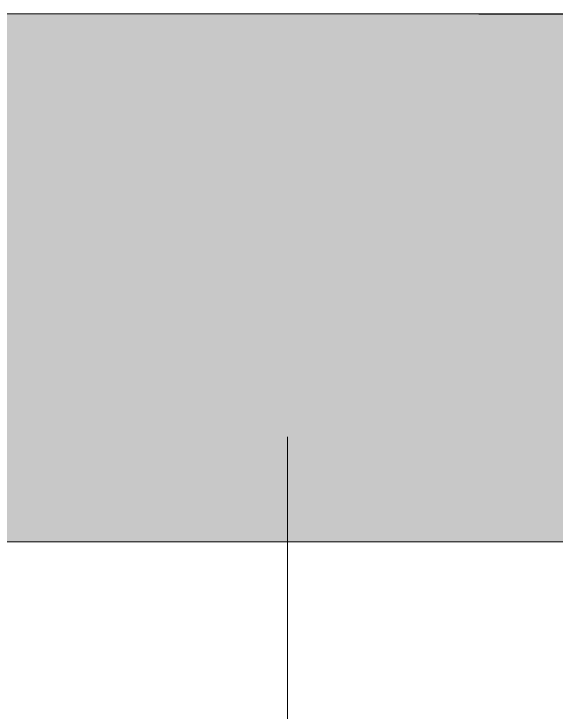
# Model space of a CAD drawing. Header units: millimetres. Extents: x -68946 to 690821, y -552984 to 293768.
# Drawn here: x 118061.9 to 118267.1, y -218845.4 to -218580.9 of the extents above; entities that cross this region are included whole.
import ezdxf

# ---------------------------------------------------------------- set-up
doc = ezdxf.new("R2010")
doc.units = ezdxf.units.MM
doc.linetypes.add('ADSK_Линия сетки', pattern=[2500, 2000, -250, 0, -250])
for name, color, linetype, lineweight in [('A-GLAZ-CWMG-MCUT', 250, 'Continuous', 9), ('A-GLAZ-CWMG-OTLN', 250, 'Continuous', 5), ('A-WALL-____-IDEN', 250, 'Continuous', 9), ('S-GRID-____-OTLN', 250, 'Continuous', 9)]:
    doc.layers.add(name, color=color, linetype=linetype, lineweight=lineweight)

# ---------------------------------------------------------------- blocks, each defined once
blk = doc.blocks.new('Прямоугольный импост - Рядовой 50х200-40428489-АР1_Маркировочный план 3 этажа секция 2_3')
at = {"layer": 'A-GLAZ-CWMG-OTLN'}
blk.add_hatch(color=10, dxfattribs=at).paths.add_polyline_path([(85205, 39775.02), (85205, 39975.02), (84195, 39975.02), (84195, 39775.02), (85204.87, 39775.02)])
at = {"layer": 'A-GLAZ-CWMG-MCUT', "lineweight": 5}
for p, q in [((85205, 39975.02), (84195, 39975.02)), ((84195, 39775.02), (85205, 39775.02))]:
    blk.add_line(p, q, dxfattribs=at)

msp = doc.modelspace()

# ---------------------------------------------------------------- linework, layer by layer
at = {"layer": 'A-WALL-____-IDEN'}
msp.add_line((118165.3839, -218741.1056), (118165.3839, -219309.8556), dxfattribs=at)
at = {"layer": 'S-GRID-____-OTLN', "linetype": 'ADSK_Линия сетки'}
msp.add_line((93236.8325, -218580.9286), (184510.8783, -218580.9286), dxfattribs=at)

# ---------------------------------------------------------------- block references
at = {"layer": 'A-GLAZ-CWMG-OTLN'}
msp.add_blockref('Прямоугольный импост - Рядовой 50х200-40428489-АР1_Маркировочный план 3 этажа секция 2_3', (33852.9057, -258555.9292), dxfattribs=at)

doc.saveas('drawing.dxf')
